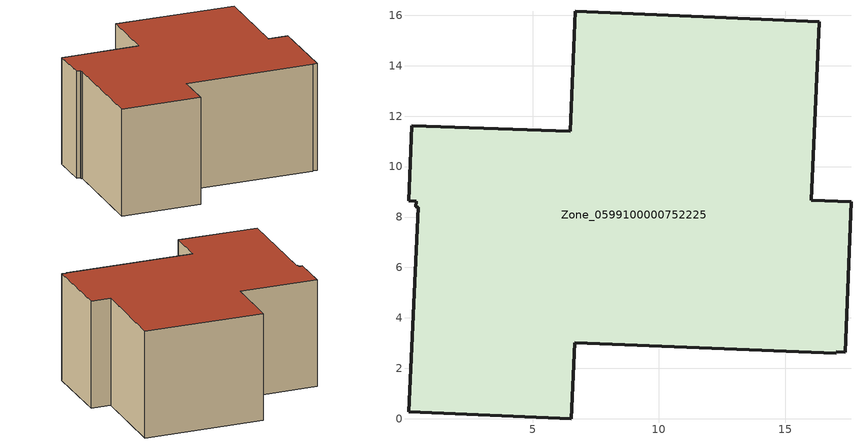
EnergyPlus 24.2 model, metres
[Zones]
Zone_0599100000752225
 floor ground (C_G): 17.03,2.66 17.02,2.6 6.66,3.02 6.52,0 0.09,0.29 0.45,8.39 0.36,8.4 0.37,8.63 0.07,8.65 0.19,11.61 6.49,11.4 6.69,16.16 16.35,15.75 16.04,8.67 17.61,8.61 17.39,2.65 z0
 wall outside (C_F): 16.04,8.67 16.35,15.75 6.69,16.16 6.49,11.4 0.19,11.61 0.07,8.65 0.37,8.63 0.36,8.4 0.45,8.39 0.09,0.29 6.52,0 6.66,3.02 17.02,2.6 17.03,2.66 17.39,2.65 17.61,8.61 16.04,8.67 z0:8.75
 roof outside (C_R): 17.03,2.66 17.39,2.65 17.61,8.61 16.04,8.67 16.35,15.75 6.69,16.16 6.49,11.4 0.19,11.61 0.07,8.65 0.37,8.63 0.36,8.4 0.45,8.39 0.09,0.29 6.52,0 6.66,3.02 17.02,2.6 z8.75
[BUILDING]
Pand.0599100000752225: North Axis=0; Terrain=City; Loads Convergence Tolerance Value=0.04; Temperature Convergence Tolerance Value=0.4; Solar Distribution=FullExterior; Maximum Number of Warmup Days=25; Minimum Number of Warmup Days=1
[Site:Location]
Rotterdam.The.Hague.AP_ZH_NLD Design_Conditions: Latitude=51.96; Longitude=4.45; Time Zone=1; Elevation=-4.5
[SITE:GROUNDTEMPERATURE:BUILDINGSURFACE]
18, 18, 18, 18, 18, 18, 18, 18, 18, 18, 18, 18
[MATERIAL] Thermal Absorptance=0.9; Solar Absorptance=0.7; Visible Absorptance=0.7
Name | Roughness | Thickness | Conductivity | Density | Specific Heat
G.D.2006-2014 | MediumSmooth | 0.15 | 0.06 | 540 | 1210
F.D.2006-2014 | Rough | 0.3 | 0.12 | 1920 | 840
R.D.2006-2014 | MediumRough | 0.2 | 0.08 | 1500 | 1000
[CONSTRUCTION]
C_G: G.D.2006-2014
C_F: F.D.2006-2014
C_R: R.D.2006-2014
[ZONE]
Zone_0599100000752225: Type=1; Multiplier=1; Ceiling Height=Autocalculate; Volume=Autocalculate; Floor Area=autocalculate; Part of Total Floor Area=Yes
[ZONEINFILTRATION:DESIGNFLOWRATE]
Infil_Zone_0599100000752225: Zone or ZoneList or Space or SpaceList=Zone_0599100000752225; Schedule=AlwaysOn; Design Flow Rate Calculation Method=Flow/Area; Flow Rate per Floor Area=0.0021; Constant Term Coefficient=1; Temperature Term Coefficient=0; Velocity Term Coefficient=0; Velocity Squared Term Coefficient=0
[HVACTEMPLATE:ZONE:IDEALLOADSAIRSYSTEM]
Zone_0599100000752225: Maximum Heating Supply Air Temperature=50; Minimum Cooling Supply Air Temperature=13; Maximum Heating Supply Air Humidity Ratio=0.0156; Minimum Cooling Supply Air Humidity Ratio=0.0077; Heating Limit=NoLimit; Cooling Limit=NoLimit; Dehumidification Control Type=ConstantSensibleHeatRatio; Cooling Sensible Heat Ratio=0.7; Dehumidification Setpoint=60; Humidification Control Type=None; Humidification Setpoint=30; Outdoor Air Method=None; Outdoor Air Flow Rate per Person=0.00944; Outdoor Air Flow Rate per Zone Floor Area=0; Outdoor Air Flow Rate per Zone=0; Demand Controlled Ventilation Type=None; Outdoor Air Economizer Type=NoEconomizer; Heat Recovery Type=None; Sensible Heat Recovery Effectiveness=0.7; Latent Heat Recovery Effectiveness=0.65
[ZONECONTROL:THERMOSTAT]
ThermostatControl_Zone_0599100000752225: Zone or ZoneList=Zone_0599100000752225; Control Type Schedule=DualSetpointControlType; Control 1=Thermostat_Zone_0599100000752225; Temperature Difference Between Cutout And Setpoint=0
[THERMOSTATSETPOINT:DUALSETPOINT]
Thermostat_Zone_0599100000752225: Heating Setpoint Temperature Schedule=HeatingSetpoint_Zone_0599100000752225; Cooling Setpoint Temperature Schedule=CoolingSetpoint_Zone_0599100000752225
[SCHEDULE:COMPACT]
HeatingSetpoint_Zone_0599100000752225: Through: 12/31, For: AllDays, Until: 24:00, 21
CoolingSetpoint_Zone_0599100000752225: Through: 12/31, For: AllDays, Until: 24:00, 24
DualSetpointControlType: Through: 12/31, For: AllDays, Until: 24:00, 4
AlwaysOn: Through: 12/31, For: AllDays, Until: 24:00, 1
